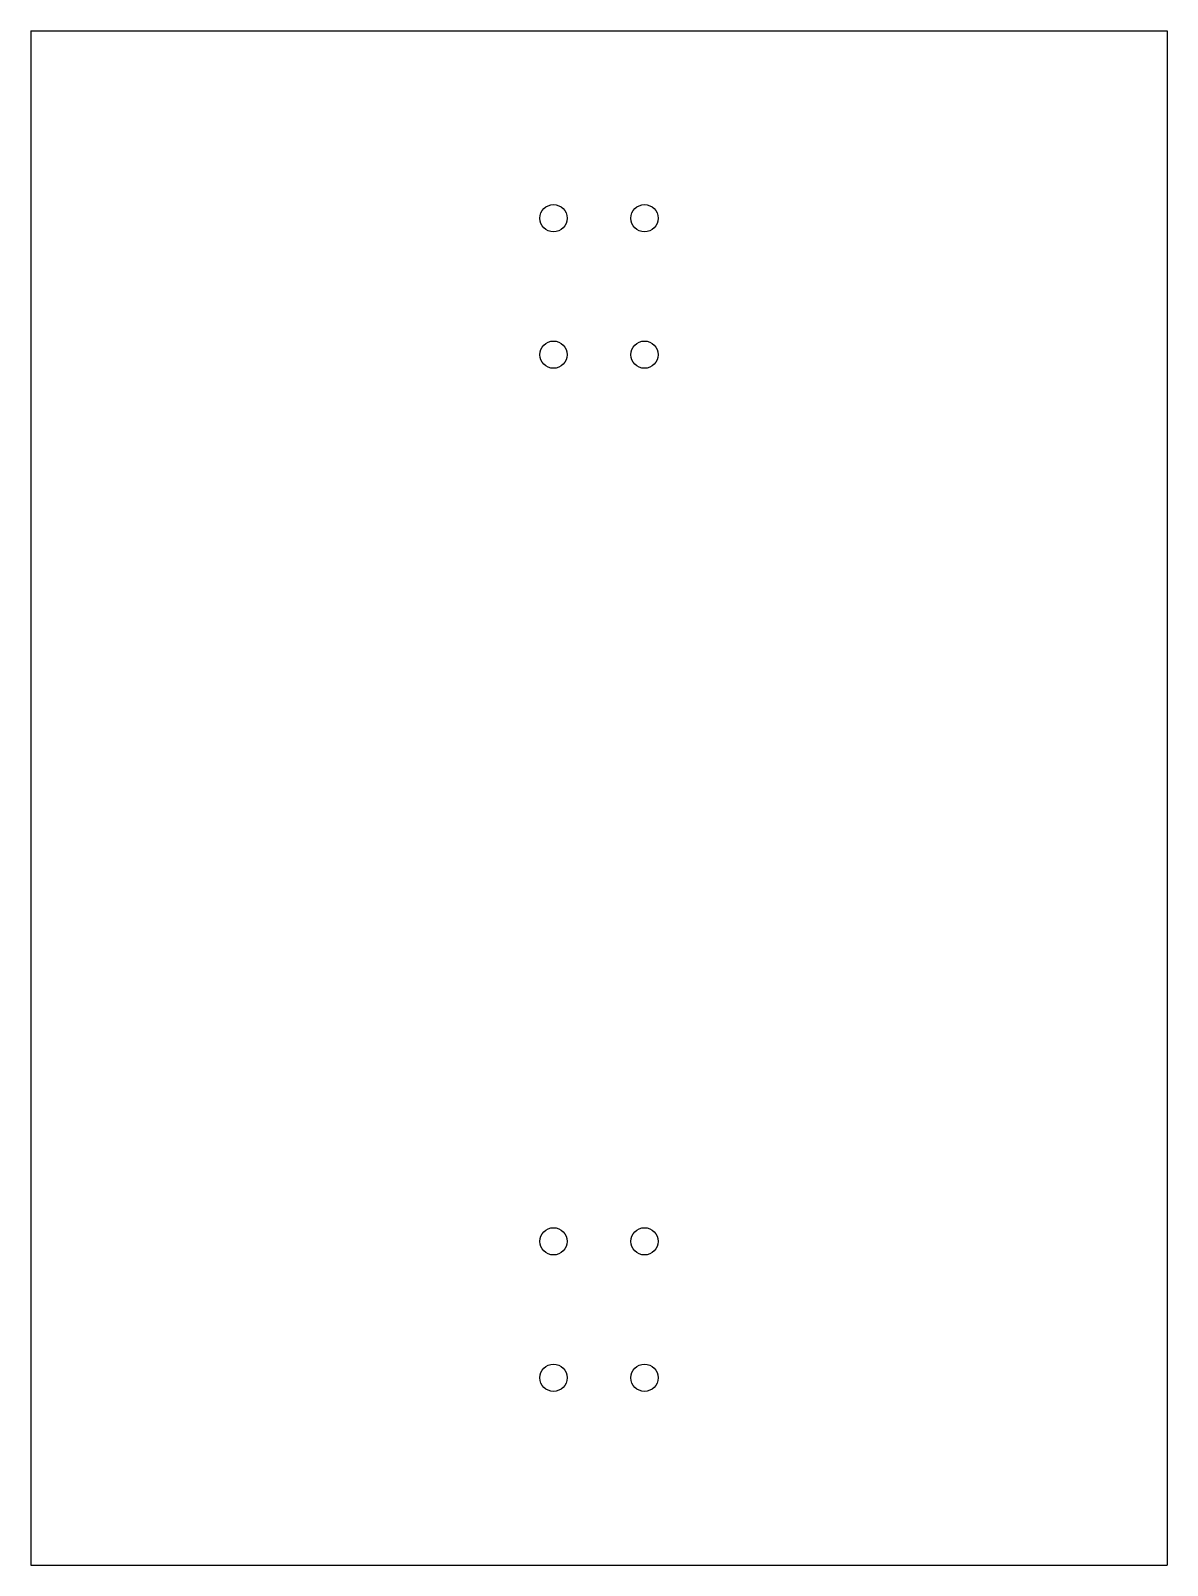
# Model space of a CAD drawing. Header units: millimetres. Extents: x -50 to 50, y -68 to 68.
import ezdxf

# ---------------------------------------------------------------- set-up
doc = ezdxf.new("R2010")
doc.units = ezdxf.units.MM

msp = doc.modelspace()

# ---------------------------------------------------------------- linework, layer by layer
for p, q in [((-50, 67.5, 0.5), (50, 67.5, 0.5)), ((-50, 67.5, 0.5), (-50, -67.5, 0.5)), ((50, 67.5, 0.5), (50, -67.5, 0.5)), ((-50, -67.5, 0.5), (50, -67.5, 0.5))]:
    msp.add_line(p, q)
for centre in [(-4, 51, 0.5), (4, 51, 0.5), (-4, 39, 0.5), (4, 39, 0.5), (-4, -39, 0.5), (4, -39, 0.5), (-4, -51, 0.5), (4, -51, 0.5)]:
    msp.add_circle(centre, 1.2)

doc.saveas('drawing.dxf')
